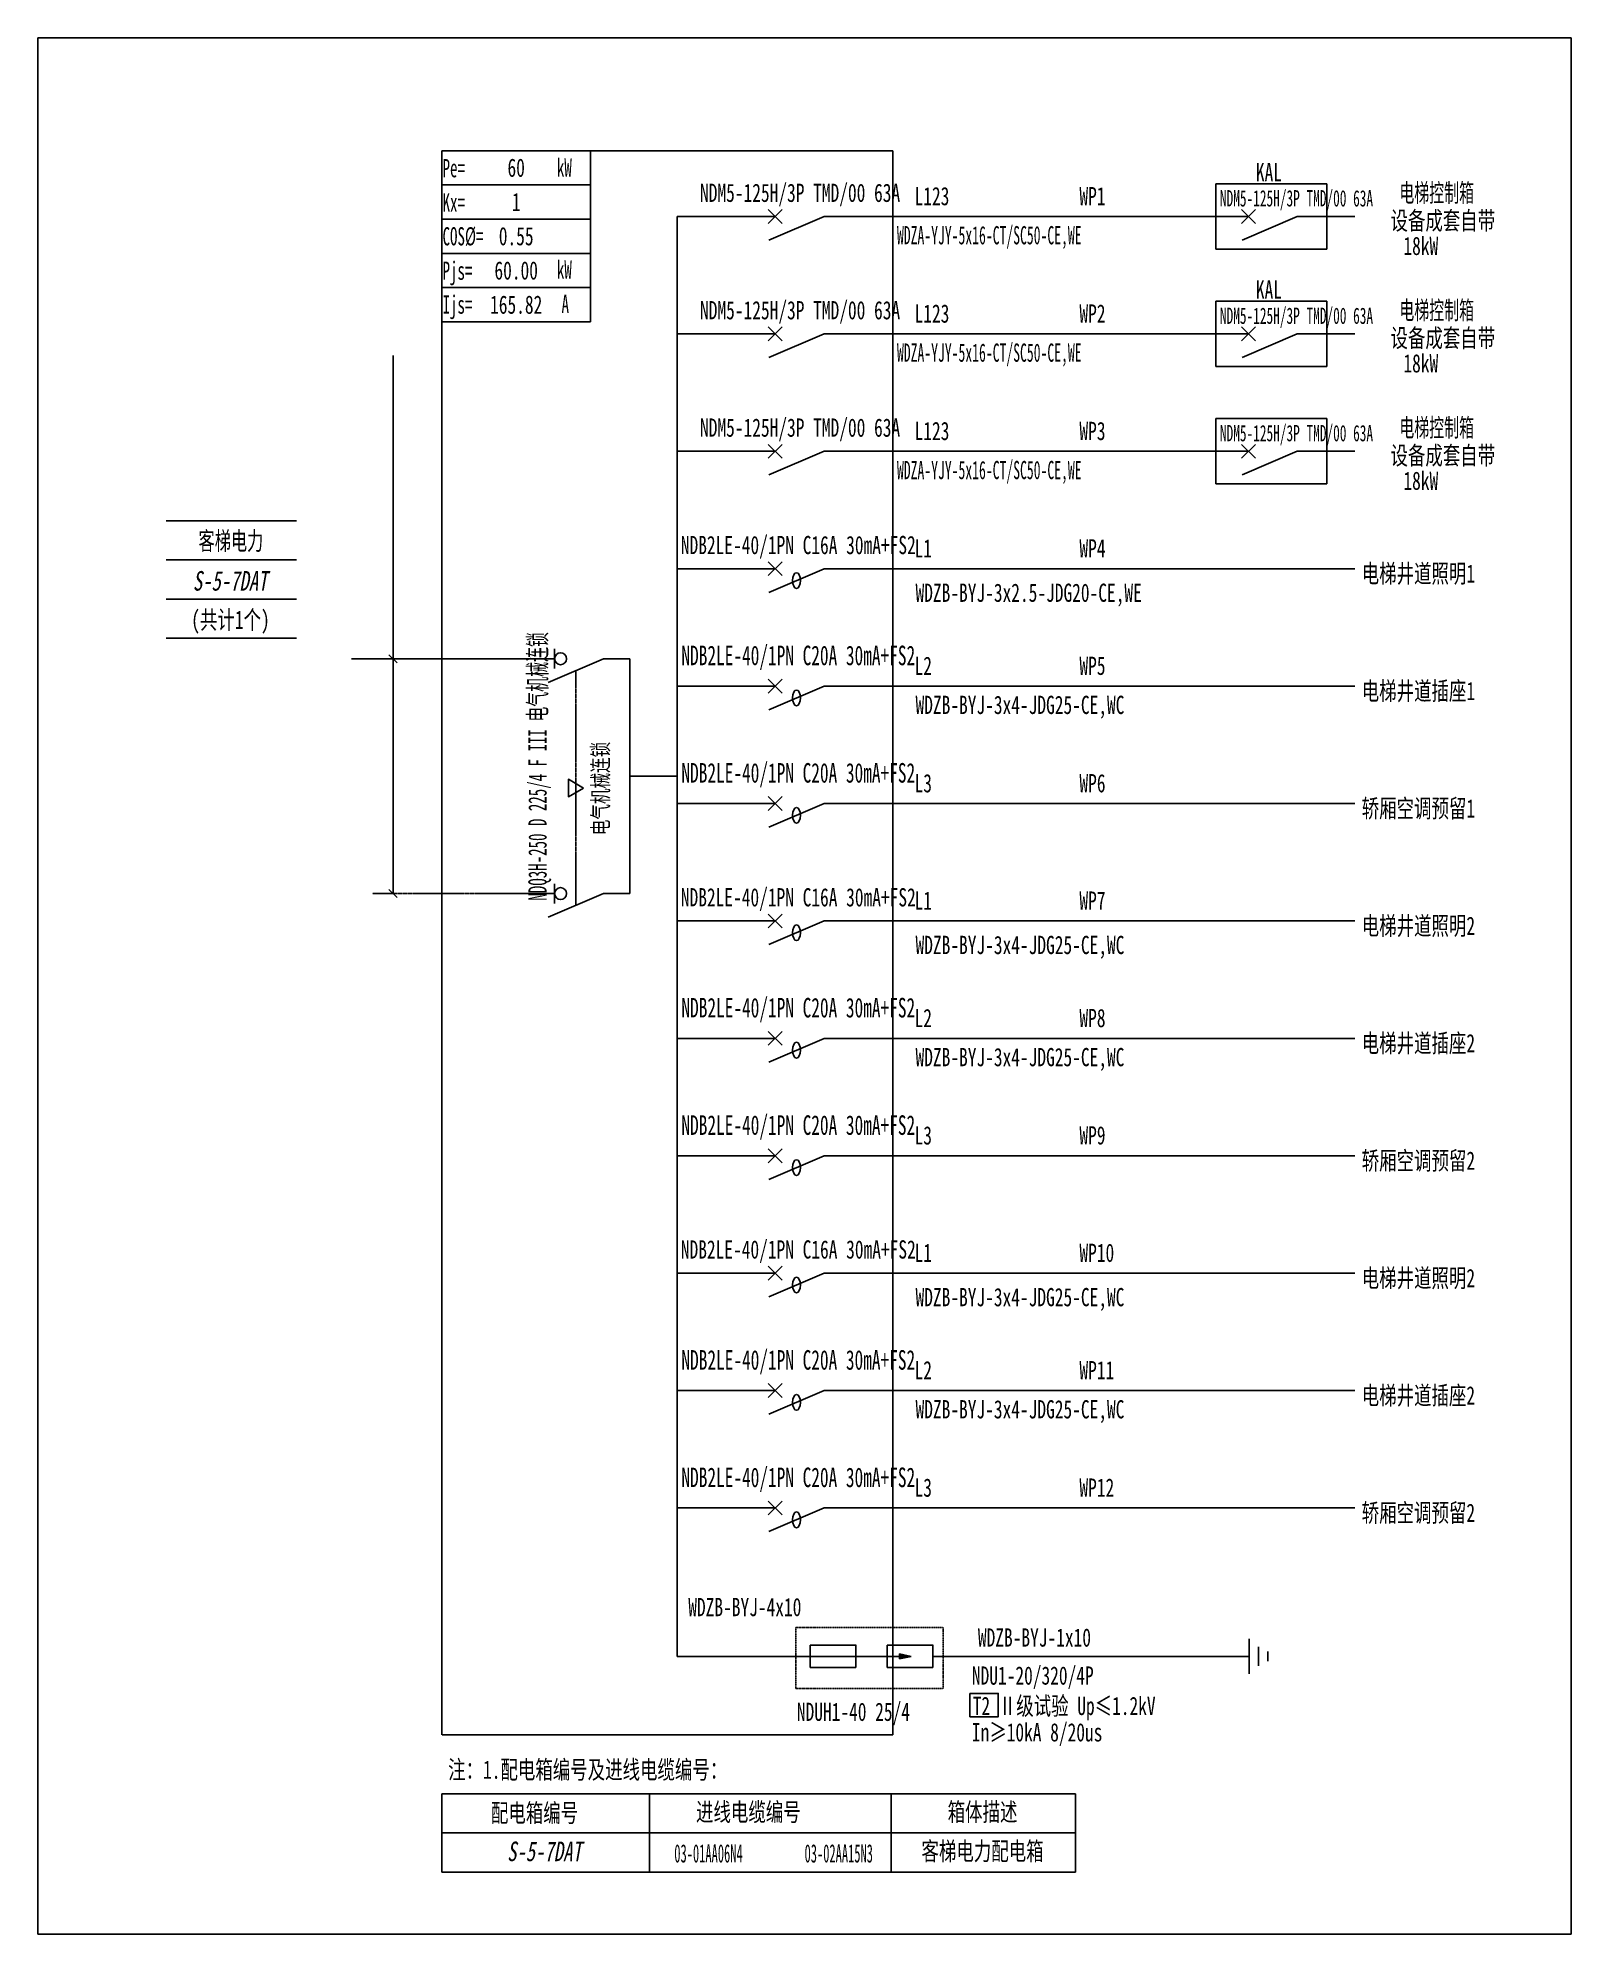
# Model space of a CAD drawing. Extents: x 302414 to 304453, y 310850 to 313372.
import ezdxf
from ezdxf.enums import TextEntityAlignment as Align

# ---------------------------------------------------------------- set-up
doc = ezdxf.new("R2010")
doc.units = 0
doc.header["$MEASUREMENT"] = 0
for name, pattern in [('DASH', [0.35, 0.25, -0.1]), ('DASHED', [0.75, 0.5, -0.25]), ('DASHED2', [0.375, 0.25, -0.125])]:
    doc.linetypes.add(name, pattern=pattern)
for name, color, linetype in [('D_E_Eqpm(强电设备)', 100, 'Continuous'), ('D_E_Eqpm（强电设备）', 100, 'Continuous'), ('D_E_Text(强电文字)', 51, 'Continuous'), ('D_E_Text（强电文字）', 51, 'Continuous'), ('D_E_Wire(强电线缆)', 10, 'Continuous'), ('D_E_WireEm（强电应急照明线缆）', 10, 'DASHED'), ('D_E_Wire（强电线缆）', 10, 'Continuous'), ('D_T_TableDim（表格尺寸）', 255, 'Continuous'), ('E_E_Text（强电文字）', 51, 'Continuous'), ('系统图', 220, 'Continuous')]:
    doc.layers.add(name, color=color, linetype=linetype)
doc.styles.add('$1$电气', font='', dxfattribs={"width": 0.7})
doc.styles.add('$1$电气箱', font='simhei.ttf', dxfattribs={"width": 0.8, "oblique": 10})
doc.styles.add('电气', font='', dxfattribs={"width": 0.7})
doc.styles.add('电气箱', font='simhei.ttf', dxfattribs={"width": 0.8, "oblique": 10})
doc.styles.get('$1$电气').set_extended_font_data('SimSun')
doc.styles.get('电气').set_extended_font_data('SimSun')

msp = doc.modelspace()

# ---------------------------------------------------------------- linework, layer by layer
at = {"linetype": 'DASHED'}
for p, q in [((302951.7, 313222.5, 0), (303551, 313222.5, 0)), ((302951.7, 311115, 0), (302951.7, 313222.5, 0)), ((303551, 313222.5, 0), (303551, 311115, 0)), ((303551, 311115, 0), (302951.7, 311115, 0))]:
    msp.add_line(p, q, dxfattribs=at)
at = {"linetype": 'DASHED2', "elevation": 0}
msp.add_lwpolyline([(303422.2, 311257.7), (303618.2, 311257.7), (303618.2, 311176.9), (303422.2, 311176.9)], close=True, dxfattribs=at)
at = {"layer": 'D_E_Eqpm(强电设备)'}
for p, q in [((303441.3, 311234.2, 0), (303502.4, 311234.2, 0)), ((303441.3, 311234.2, 0), (303441.3, 311204.7, 0)), ((303502.2, 311204.7, 0), (303502.2, 311234.2, 0)), ((303543.8, 311234.2, 0), (303604.8, 311234.2, 0)), ((303543.8, 311234.2, 0), (303543.8, 311204.7, 0)), ((303604.6, 311204.7, 0), (303604.6, 311234.2, 0)), ((303441.3, 311204.7, 0), (303502.2, 311204.7, 0)), ((303543.8, 311219.4, 0), (303519.2, 311219.4, 0)), ((303543.8, 311219.4, 0), (303575.4, 311219.4, 0)), ((303543.8, 311204.7, 0), (303604.6, 311204.7, 0)), ((303575.4, 311219.4, 0), (303560.1, 311222.6, 0)), ((303560.1, 311216.3, 0), (303560.1, 311222.6, 0)), ((303575.4, 311219.4, 0), (303560.1, 311216.3, 0))]:
    msp.add_line(p, q, dxfattribs=at)
msp.add_solid([(303560.1, 311216.3, 0), (303575.4, 311219.4, 0), (303560.1, 311222.6, 0)], dxfattribs=at)
at = {"layer": 'D_E_Eqpm（强电设备）'}
for p, q in [((303980.6, 313178.3, 0), (304128.1, 313178.3, 0)), ((303980.6, 313091.6, 0), (303980.6, 313178.3, 0)), ((304128.1, 313178.3, 0), (304128.1, 313091.6, 0)), ((303385.6, 313125.8, 0), (303404, 313144.2, 0)), ((303404, 313125.8, 0), (303385.6, 313144.2, 0)), ((304014.7, 313125.8, 0), (304033.2, 313144.2, 0)), ((304033.2, 313125.8, 0), (304014.7, 313144.2, 0)), ((303459.9, 313135, 0), (303386.4, 313103.5, 0)), ((304089, 313135, 0), (304015.6, 313103.5, 0)), ((304128.1, 313091.6, 0), (303980.6, 313091.6, 0)), ((303980.6, 313022.2, 0), (304128.1, 313022.2, 0)), ((303980.6, 312935.4, 0), (303980.6, 313022.2, 0)), ((304128.1, 313022.2, 0), (304128.1, 312935.4, 0)), ((303385.6, 312969.6, 0), (303404, 312988, 0)), ((303404, 312969.6, 0), (303385.6, 312988, 0)), ((303459.9, 312978.8, 0), (303386.4, 312947.3, 0)), ((304014.7, 312969.6, 0), (304033.2, 312988, 0)), ((304033.2, 312969.6, 0), (304014.7, 312988, 0)), ((304089, 312978.8, 0), (304015.6, 312947.3, 0)), ((304128.1, 312935.4, 0), (303980.6, 312935.4, 0)), ((303980.6, 312866, 0), (304128.1, 312866, 0)), ((303980.6, 312779.2, 0), (303980.6, 312866, 0)), ((304128.1, 312866, 0), (304128.1, 312779.2, 0)), ((303385.6, 312813.4, 0), (303404, 312831.8, 0)), ((303404, 312813.4, 0), (303385.6, 312831.8, 0)), ((303459.9, 312822.6, 0), (303386.4, 312791.1, 0)), ((304014.7, 312813.4, 0), (304033.2, 312831.8, 0)), ((304033.2, 312813.4, 0), (304014.7, 312831.8, 0)), ((304089, 312822.6, 0), (304015.6, 312791.1, 0)), ((304128.1, 312779.2, 0), (303980.6, 312779.2, 0)), ((303385.6, 312657.2, 0), (303404, 312675.6, 0)), ((303404, 312657.2, 0), (303385.6, 312675.6, 0)), ((303459.9, 312666.4, 0), (303386.4, 312634.9, 0)), ((303166.6, 312546.6), (303093.1, 312515.1)), ((303101.5, 312533.5), (303101.5, 312559.6)), ((303385.6, 312501, 0), (303404, 312519.4, 0)), ((303404, 312501, 0), (303385.6, 312519.4, 0)), ((303459.9, 312510.2, 0), (303386.4, 312478.7, 0)), ((303385.6, 312344.8, 0), (303404, 312363.2, 0)), ((303404, 312344.8, 0), (303385.6, 312363.2, 0)), ((303459.9, 312354, 0), (303386.4, 312322.5, 0)), ((303101.5, 312221.2), (303101.5, 312247.2)), ((303166.6, 312234.2), (303093.1, 312202.7)), ((303385.6, 312188.6, 0), (303404, 312207, 0)), ((303404, 312188.6, 0), (303385.6, 312207, 0)), ((303459.9, 312197.8, 0), (303386.4, 312166.3, 0)), ((303385.6, 312032.4, 0), (303404, 312050.8, 0)), ((303404, 312032.4, 0), (303385.6, 312050.8, 0)), ((303459.9, 312041.6, 0), (303386.4, 312010.1, 0)), ((303385.6, 311876.2, 0), (303404, 311894.6, 0)), ((303404, 311876.2, 0), (303385.6, 311894.6, 0)), ((303459.9, 311885.4, 0), (303386.4, 311854, 0)), ((303385.6, 311720.1, 0), (303404, 311738.5, 0)), ((303404, 311720.1, 0), (303385.6, 311738.5, 0)), ((303459.9, 311729.3, 0), (303386.4, 311697.8, 0)), ((303385.6, 311563.9, 0), (303404, 311582.3, 0)), ((303404, 311563.9, 0), (303385.6, 311582.3, 0)), ((303459.9, 311573.1, 0), (303386.4, 311541.6, 0)), ((303385.6, 311407.7, 0), (303404, 311426.1, 0)), ((303404, 311407.7, 0), (303385.6, 311426.1, 0)), ((303459.9, 311416.9, 0), (303386.4, 311385.4, 0))]:
    msp.add_line(p, q, dxfattribs=at)
at = {"layer": 'D_E_Eqpm（强电设备）', "linetype": 'DASH'}
msp.add_line((303129.9, 312218.4), (303129.9, 312530.8), dxfattribs=at)
at = {"layer": 'D_E_Eqpm（强电设备）'}
msp.add_lwpolyline([(303139.9, 312374.6), (303119.8, 312386.2), (303119.8, 312363)], close=True, dxfattribs=at)
for centre in [(303109.4, 312546.6), (303109.4, 312234.2)]:
    msp.add_circle(centre, 7.92, dxfattribs=at)
for centre in [(303423.1, 312650.6, 0), (303423.1, 312494.5, 0), (303423.1, 312338.3, 0), (303423.1, 312182.1, 0), (303423.1, 312025.9, 0), (303423.1, 311869.7, 0), (303423.1, 311713.5, 0), (303423.1, 311557.3, 0), (303423.1, 311401.1, 0)]:
    msp.add_ellipse(centre, major_axis=(0, 10.5), ratio=0.500475, dxfattribs=at)
at = {"layer": 'D_E_Text(强电文字)', "color": 51}
msp.add_line((302886.7, 312234.2), (302886.7, 312950.1), dxfattribs=at)
for points in [[(302881.2, 312552), (302892.1, 312541.1)], [(302881.2, 312239.6), (302892.1, 312228.8)]]:
    msp.add_lwpolyline(points, dxfattribs=at)
at = {"layer": 'D_E_Text（强电文字）'}
for p, q in [((302951.7, 313222.5, 0), (302951.7, 312994.7, 0)), ((302951.7, 313222.5, 0), (303149.1, 313222.5, 0)), ((303149.1, 313222.5, 0), (303149.1, 312994.7, 0)), ((302951.7, 313176.9, 0), (303149.1, 313176.9, 0)), ((302951.7, 313131.4, 0), (303149.1, 313131.4, 0)), ((302951.7, 313085.8, 0), (303149.1, 313085.8, 0)), ((302951.7, 313040.3, 0), (303149.1, 313040.3, 0)), ((302951.7, 312994.7, 0), (303149.1, 312994.7, 0))]:
    msp.add_line(p, q, dxfattribs=at)
at = {"layer": 'D_E_Text（强电文字）', "elevation": 0}
msp.add_lwpolyline([(303653.7, 311170.1), (303691.4, 311170.1), (303691.4, 311139.1), (303653.7, 311139.1)], close=True, dxfattribs=at)
at = {"layer": 'D_E_Wire(强电线缆)'}
for p, q in [((303264.6, 313135, 0), (303394.8, 313135, 0)), ((303459.9, 313135, 0), (304024, 313135, 0)), ((304089, 313135, 0), (304165.5, 313135, 0)), ((303264.6, 312978.8, 0), (303394.8, 312978.8, 0)), ((303459.9, 312978.8, 0), (304024, 312978.8, 0)), ((304089, 312978.8, 0), (304165.5, 312978.8, 0)), ((303264.6, 312822.6, 0), (303394.8, 312822.6, 0)), ((303459.9, 312822.6, 0), (304024, 312822.6, 0)), ((304089, 312822.6, 0), (304165.5, 312822.6, 0)), ((303264.6, 312666.4, 0), (303394.8, 312666.4, 0)), ((303459.9, 312666.4, 0), (304165.5, 312666.4, 0)), ((302831.6, 312546.6), (302999, 312546.6)), ((303264.6, 312510.2, 0), (303394.8, 312510.2, 0)), ((303459.9, 312510.2, 0), (304165.5, 312510.2, 0)), ((303264.6, 312354, 0), (303394.8, 312354, 0)), ((303459.9, 312354, 0), (304165.5, 312354, 0)), ((303264.6, 312197.8, 0), (303394.8, 312197.8, 0)), ((303459.9, 312197.8, 0), (304165.5, 312197.8, 0)), ((303264.6, 312041.6, 0), (303394.8, 312041.6, 0)), ((303459.9, 312041.6, 0), (304165.5, 312041.6, 0)), ((303264.6, 311885.4, 0), (303394.8, 311885.4, 0)), ((303459.9, 311885.4, 0), (304165.5, 311885.4, 0)), ((303264.6, 311729.3, 0), (303394.8, 311729.3, 0)), ((303459.9, 311729.3, 0), (304165.5, 311729.3, 0)), ((303264.6, 311573.1, 0), (303394.8, 311573.1, 0)), ((303459.9, 311573.1, 0), (304165.5, 311573.1, 0)), ((303264.6, 311416.9, 0), (303394.8, 311416.9, 0)), ((303459.9, 311416.9, 0), (304165.5, 311416.9, 0))]:
    msp.add_line(p, q, dxfattribs=at)
at = {"layer": 'D_E_Wire(强电线缆)', "linetype": 'DASH'}
msp.add_line((302859.3, 312234.2), (302999, 312234.2), dxfattribs=at)
at = {"layer": 'D_E_WireEm（强电应急照明线缆）'}
msp.add_line((303101.5, 312234.2), (302999, 312234.2), dxfattribs=at)
at = {"layer": 'D_E_Wire（强电线缆）'}
for p, q in [((303264.6, 311219.4, 0), (303264.6, 313135, 0)), ((302999, 312546.6), (303101.5, 312546.6)), ((303166.6, 312546.6), (303201.7, 312546.6)), ((303201.7, 312234.2), (303201.7, 312546.6)), ((303201.7, 312390.4), (303264.6, 312390.4)), ((303166.6, 312234.2), (303201.7, 312234.2)), ((304024.8, 311196.3, 0), (304024.8, 311242.6, 0)), ((304037.4, 311206.8, 0), (304037.4, 311232.1, 0)), ((303264.6, 311219.4, 0), (303519.2, 311219.4, 0)), ((303604.6, 311219.4, 0), (304024.8, 311219.4, 0)), ((304050, 311213.1, 0), (304050, 311225.8, 0))]:
    msp.add_line(p, q, dxfattribs=at)
at = {"layer": 'D_T_TableDim（表格尺寸）', "color": 255}
for p, q in [((302585, 312730.1), (302758.5, 312730.1)), ((302585, 312678), (302758.5, 312678)), ((302585, 312625.9), (302758.5, 312625.9)), ((302585, 312625.9), (302758.5, 312625.9)), ((302585, 312625.9), (302758.5, 312625.9)), ((302585, 312625.9), (302758.5, 312625.9)), ((302585, 312625.9), (302758.5, 312625.9)), ((302585, 312573.9), (302758.5, 312573.9))]:
    msp.add_line(p, q, dxfattribs=at)
at = {"layer": 'D_T_TableDim（表格尺寸）', "ltscale": 3.5}
for p, q in [((302951.7, 311036.6, 0), (303794.3, 311036.6, 0)), ((302951.7, 311036.6, 0), (302951.7, 310932.5, 0)), ((303227.5, 311036.6, 0), (303227.5, 310932.5, 0)), ((303548.9, 311036.6, 0), (303548.9, 310932.5, 0)), ((303794.3, 311036.6, 0), (303794.3, 310932.5, 0)), ((302951.7, 310984.5, 0), (303794.3, 310984.5, 0)), ((302951.7, 310984.5, 0), (303794.3, 310984.5, 0)), ((303227.5, 310984.5, 0), (303227.5, 310932.5, 0)), ((303548.9, 310984.5, 0), (303548.9, 310932.5, 0)), ((302951.7, 310932.5, 0), (303794.3, 310932.5, 0))]:
    msp.add_line(p, q, dxfattribs=at)
at = {"layer": '系统图', "ltscale": 9973.992009}
msp.add_lwpolyline([(302414.5, 313372.5), (304453, 313372.5), (304453, 310850), (302414.5, 310850)], close=True, dxfattribs=at)

# ---------------------------------------------------------------- texts
at = {"layer": 'D_E_Text(强电文字)', "style": '电气', "width": 0.7}
for s, p in [('WDZB-BYJ-4x10', (303279.2, 311272.9, 0)), ('WDZB-BYJ-1x10', (303664.3, 311232.4, 0)), ('T2 Ⅱ级试验 Up≤1.2kV ', (303657.4, 311141.4, 0)), ('In≥10kA 8/20us', (303656.3, 311106.3, 0))]:
    msp.add_text(s, height=24.296, dxfattribs=at).set_placement(p)
at = {"layer": 'D_E_Text(强电文字)', "color": 51, "true_color": 0xffff7f, "style": '电气', "width": 0.7}
msp.add_text('NDU1-20/320/4P', height=24.296, dxfattribs=at).set_placement((303656.3, 311181.8, 0))
at = {"layer": 'D_E_Text（强电文字）', "linetype": 'Continuous', "style": '电气', "width": 0.6}
for s, p in [('Pe=', (302952.5, 313187.1, 0)), ('kW', (303104.5, 313187.9, 0)), ('Kx=', (302952.5, 313141.4, 0)), ('COS%%C=', (302952.5, 313096.5, 0)), ('Pjs=', (302952.5, 313050.7, 0)), ('kW', (303104.5, 313052.2, 0)), ('Ijs=', (302952.5, 313005.6, 0)), ('A', (303110.7, 313006.6, 0))]:
    msp.add_text(s, height=24.3, dxfattribs=at).set_placement(p)
at = {"layer": 'D_E_Text（强电文字）', "style": '电气'}
for s, height, width, p in [('KAL', 24.3, 0.7, (304033.9, 313181.7, 0)), ('L123', 24.3, 0.7, (303580.1, 313149.9, 0)), ('WP1', 24.3, 0.7, (303799.3, 313149.9, 0)), ('NDM5-125H/3P TMD/00 63A', 21.693, 0.6, (303986.1, 313148.3, 0)), ('电梯控制箱', 24.3, 0.6, (304224.6, 313154.3, 0)), ('设备成套自带', 24.3, 0.7, (304212.9, 313117.3, 0)), ('WDZA-YJY-5x16-CT/SC50-CE,WE', 24.296, 0.55, (303556.7, 313097.9, 0)), ('18kW', 24.3, 0.7, (304230.1, 313083.7, 0)), ('KAL', 24.3, 0.7, (304033.9, 313025.5, 0)), ('L123', 24.3, 0.7, (303580.1, 312993.7, 0)), ('WP2', 24.3, 0.7, (303799.3, 312993.7, 0)), ('电梯控制箱', 24.3, 0.6, (304224.6, 312998.1, 0)), ('NDM5-125H/3P TMD/00 63A', 21.693, 0.6, (303986.1, 312992.1, 0)), ('WDZA-YJY-5x16-CT/SC50-CE,WE', 24.296, 0.55, (303556.7, 312941.7, 0)), ('设备成套自带', 24.3, 0.7, (304212.9, 312961.1, 0)), ('18kW', 24.3, 0.7, (304230.1, 312927.5, 0)), ('电梯控制箱', 24.3, 0.6, (304224.6, 312841.9, 0)), ('L123', 24.3, 0.7, (303580.1, 312837.5, 0)), ('WP3', 24.3, 0.7, (303799.3, 312837.5, 0)), ('NDM5-125H/3P TMD/00 63A', 21.693, 0.6, (303986.1, 312835.9, 0)), ('设备成套自带', 24.3, 0.7, (304212.9, 312804.9, 0)), ('WDZA-YJY-5x16-CT/SC50-CE,WE', 24.296, 0.55, (303556.7, 312785.5, 0)), ('18kW', 24.3, 0.7, (304230.1, 312771.3, 0)), ('L1', 24.3, 0.7, (303580.1, 312681.3, 0)), ('WP4', 24.3, 0.7, (303799.3, 312681.3, 0)), ('电梯井道照明1', 24.3, 0.7, (304174.6, 312647.8, 0)), ('WDZB-BYJ-3x2.5-JDG20-CE,WE', 24.296, 0.7, (303581.4, 312622.3, 0)), ('L2', 24.3, 0.7, (303580.1, 312525.1, 0)), ('WP5', 24.3, 0.7, (303799.3, 312525.1, 0)), ('电梯井道插座1', 24.3, 0.7, (304174.6, 312491.6, 0)), ('WDZB-BYJ-3x4-JDG25-CE,WC', 24.296, 0.7, (303581.4, 312473.1, 0)), ('L3', 24.3, 0.7, (303580.1, 312368.9, 0)), ('WP6', 24.3, 0.7, (303799.3, 312368.9, 0)), ('轿厢空调预留1', 24.3, 0.7, (304174.6, 312335.4, 0)), ('L1', 24.3, 0.7, (303580.1, 312212.7, 0)), ('WP7', 24.3, 0.7, (303799.3, 312212.7, 0)), ('电梯井道照明2', 24.3, 0.7, (304174.6, 312179.2, 0)), ('WDZB-BYJ-3x4-JDG25-CE,WC', 24.296, 0.7, (303581.4, 312153.7, 0)), ('L2', 24.3, 0.7, (303580.1, 312056.5, 0)), ('WP8', 24.3, 0.7, (303799.3, 312056.5, 0)), ('电梯井道插座2', 24.3, 0.7, (304174.6, 312023, 0)), ('WDZB-BYJ-3x4-JDG25-CE,WC', 24.296, 0.7, (303581.4, 312004.5, 0)), ('L3', 24.3, 0.7, (303580.1, 311900.4, 0)), ('WP9', 24.3, 0.7, (303799.3, 311900.4, 0)), ('轿厢空调预留2', 24.3, 0.7, (304174.6, 311866.8, 0)), ('L1', 24.3, 0.7, (303580.1, 311744.2, 0)), ('WP10', 24.3, 0.7, (303799.3, 311744.2, 0)), ('电梯井道照明2', 24.3, 0.7, (304174.6, 311710.6, 0)), ('WDZB-BYJ-3x4-JDG25-CE,WC', 24.296, 0.7, (303581.4, 311685.2, 0)), ('L2', 24.3, 0.7, (303580.1, 311588, 0)), ('WP11', 24.3, 0.7, (303799.3, 311588, 0)), ('电梯井道插座2', 24.3, 0.7, (304174.6, 311554.5, 0)), ('WDZB-BYJ-3x4-JDG25-CE,WC', 24.296, 0.7, (303581.4, 311536, 0)), ('L3', 24.3, 0.7, (303580.1, 311431.8, 0)), ('WP12', 24.3, 0.7, (303799.3, 311431.8, 0)), ('轿厢空调预留2', 24.3, 0.7, (304174.6, 311398.3, 0)), ('注：1.配电箱编号及进线电缆编号：', 24.296, 0.7, (302959.9, 311056.6, 0))]:
    msp.add_text(s, height=height, dxfattribs=dict(at, width=width)).set_placement(p)
at = {"layer": 'D_E_Text（强电文字）'}
for s, height, style, width, p in [('NDM5-125H/3P TMD/00 63A', 24.296, '电气', 0.7, (303427.9, 313164.5, 0)), ('NDM5-125H/3P TMD/00 63A', 24.296, '电气', 0.7, (303427.9, 313008.3, 0)), ('NDM5-125H/3P TMD/00 63A', 24.296, '电气', 0.7, (303427.9, 312852.1, 0)), ('客梯电力', 24.3, '$1$电气', 0.65, (302671.1, 312703.9)), ('NDB2LE-40/1PN C16A 30mA+FS2', 24.296, '电气', 0.7, (303425.5, 312695.9, 0)), ('NDB2LE-40/1PN C16A 30mA+FS2', 24.296, '电气', 0.7, (303425.5, 312227.3, 0)), ('NDB2LE-40/1PN C16A 30mA+FS2', 24.296, '电气', 0.7, (303425.5, 311758.8, 0)), ('配电箱编号', 24.3, '电气', 0.7, (303074.8, 311011.7, 0)), ('进线电缆编号', 24.3, '电气', 0.7, (303359.1, 311013, 0)), ('箱体描述', 24.3, '电气', 0.7, (303670.5, 311013, 0)), ('客梯电力配电箱', 24.3, '电气', 0.7, (303670.5, 310960.9, 0)), ('03-01AA06N4', 24.296, '电气', 0.5, (303306.1, 310957.2, 0)), ('03-02AA15N3', 24.296, '电气', 0.5, (303479.3, 310957.2, 0))]:
    msp.add_text(s, height=height, dxfattribs=dict(at, style=style, width=width)).set_placement(p, align=Align.MIDDLE)
at = {"layer": 'D_E_Text（强电文字）', "oblique": 10, "width": 0.7}
for style, p in [('$1$电气箱', (302670.1, 312650.2)), ('电气箱', (303088, 310960, 0))]:
    msp.add_text('S-5-7DAT', height=26.03, dxfattribs=dict(at, style=style)).set_placement(p, align=Align.MIDDLE)
at = {"layer": 'D_E_Text（强电文字）', "style": '$1$电气', "width": 0.7}
msp.add_text('(共计1个)', height=24.3, dxfattribs=at).set_placement((302670.5, 312586.3), align=Align.CENTER)
at = {"layer": 'D_E_Text（强电文字）', "style": '电气', "width": 0.6}
msp.add_text('NDQ3H-250 D 225/4 F III 电气机械连锁', height=24.296, rotation=90, dxfattribs=at).set_placement((303079.9, 312403.5, 0), align=Align.MIDDLE)
at = {"layer": 'D_E_Text（强电文字）', "style": '电气', "width": 0.7}
msp.add_text('电气机械连锁', height=21.69, rotation=90, dxfattribs=at).set_placement((303173.3, 312311.9))
at = {"layer": 'D_E_Text（强电文字）', "color": 51, "true_color": 0xffff7f, "style": '电气', "width": 0.7}
msp.add_text('NDUH1-40 25/4', height=24.296, dxfattribs=at).set_placement((303423.6, 311133.6, 0))
at = {"layer": 'D_E_Text（强电文字）', "width": 197.388, "attachment_point": 5, "style": '电气'}
for s, insert, char_height in [('60', (303050.4, 313199.7, 0), 24.3), ('1', (303050.4, 313154.2, 0), 24.3), ('0.55', (303050.4, 313108.6, 0), 24.3), ('{\\C200;60.00}', (303050.4, 313063, 0), 24.296), ('{\\C200;165.82}', (303050.4, 313017.5, 0), 24.296)]:
    msp.add_mtext(s, dxfattribs=dict(at, insert=insert, char_height=char_height))
at = {"layer": 'E_E_Text（强电文字）', "linetype": 'Continuous', "style": '电气', "width": 0.65}
for p in [(303425.5, 312538, 0), (303425.5, 312381.8, 0), (303425.5, 312069.4, 0), (303425.5, 311913.2, 0), (303425.5, 311600.8, 0), (303425.5, 311444.6, 0)]:
    msp.add_text('NDB2LE-40/1PN C20A 30mA+FS2', height=26.032, dxfattribs=at).set_placement(p, align=Align.CENTER)

doc.saveas('drawing.dxf')
